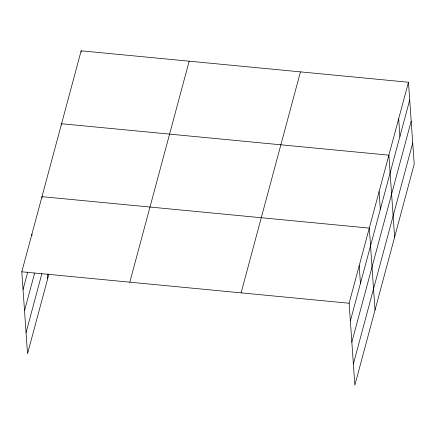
<?xml version="1.0" encoding="UTF-8"?>
<svg xmlns="http://www.w3.org/2000/svg" width="436" height="436" viewBox="0 0 436 436"><rect width="100%" height="100%" fill="white"/><g stroke="black" fill="none" stroke-linecap="round" stroke-linejoin="round"><path stroke-width="0.65" d="M48.936 274.059L27.528 353.754L21.8 271.802L81.151 50.816L408.472 82.246L414.2 164.198L354.85 385.184L349.116 303.233L408.472 82.246M23.037 289.531L27.735 272.042M24.52 310.721L34.613 273.154M26.051 332.559L41.878 273.617M129.814 282.174L189.17 61.187M241.103 292.861L300.453 71.875M350.359 320.961L409.709 99.975M351.841 342.156L411.192 121.17M353.367 363.989L412.718 143.003M21.8 271.802L349.116 303.233M398.678 118.712L399.916 136.435M394.613 237.124L388.885 155.172L61.569 123.742L61.656 125.056M379.091 191.633L380.328 209.362M375.025 310.05L369.297 228.099L41.981 196.669L42.074 197.982M359.21 265.666L360.447 283.395M81.151 50.816L81.243 52.129M47.388 273.982L47.709 278.62M31.888 234.236L31.981 235.549"/></g></svg>
